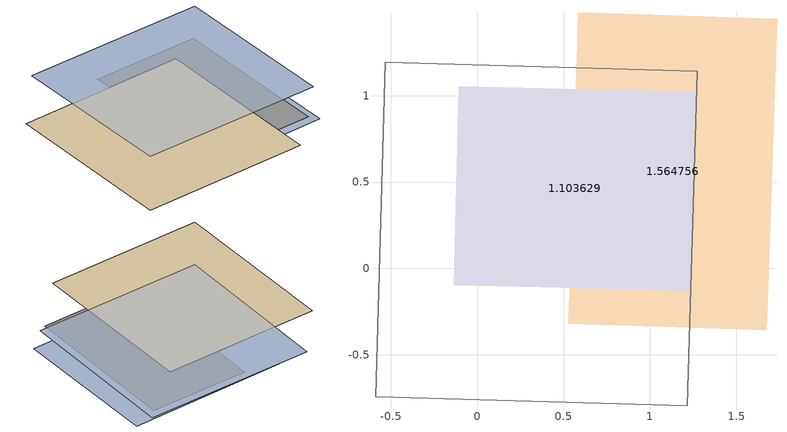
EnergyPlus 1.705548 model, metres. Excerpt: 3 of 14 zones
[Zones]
1.616832
 wall adiabatic (1.888764): 1.22,-0.8,1.37 1.27,1.14,1.33 -0.53,1.19,1.33 -0.59,-0.74,1.37
1.564756
 floor ground (1.557123): 1.68,-0.36,1.28 1.74,1.45,1.21 0.58,1.48,1.21 0.53,-0.32,1.28
1.103629
 floor inside (1.186825): 1.23,-0.13,1.24 1.26,1.02,1.22 -0.11,1.05,1.22 -0.13,-0.1,1.24
shading: 1.9,-0.15,1.42 1.96,1.7,1.36 0,1.76,1.36 -0.06,-0.09,1.42; 1.88,-0.28,1.13 1.91,1.4,1.08 0.1,1.44,1.08 0.06,-0.25,1.13
[WindowProperty:AirflowControl]
1.83516: Airflow Source=1.6477; Airflow Destination=1.914851; Maximum Flow Rate {m3/s-m}=1.68658; Airflow Control Type=1.58935; Airflow Is Scheduled=1.414669; Airflow Multiplier Schedule=1.775321
[WindowProperty:StormWindow]
Window=1.988366; Storm Glass Layer=1.610445; Distance Between Storm Glass Layer and Adjacent Glass {m}=1.259529; Month that Storm Glass Layer is Put On=1.453817; Day of Month that Storm Glass Layer is Put On=1.38383; Month that Storm Glass Layer is Taken Off=1.242656; Day of Month that Storm Glass Layer is Taken Off=1.157085
[Zone]
1.776584: Type=1.585071; Multiplier=1.302202; Ceiling Height {m}=1.176137; Volume {m3}=1.415844; Floor Area {m2}=1.299691; Zone Inside Convection Algorithm=1.276751; Zone Outside Convection Algorithm=1.147267; Part of Total Floor Area=1.068129
[ZoneGroup]
1.737555: Zone List=1.776087; Zone List Multiplier=1.647977
[WindowShadingControl]
1.629447: Zone=1.00843; Shading Type=1.380292; Construction with Shading=1.243748; Shading Control Type=1.432373; Schedule=1.217022; Setpoint {W/m2, W or deg C}=1.749; Shading Control Is Scheduled=1.68279; Glare Control Is Active=1.729748; Shading Device Material=1.731391; Type of Slat Angle Control for Blinds=1.23641; Slat Angle Schedule=1.379008; Setpoint 2 {W/m2 or deg C}=1.415753; Daylighting Control Object=1.599402; Multiple Surface Control Type=1.104302; Fenestration Surface 1=1.609562; Fenestration Surface 2=1.471406; Fenestration Surface 3=1.4405; Fenestration Surface 4=1.806837; Fenestration Surface 5=1.074464; Fenestration Surface 6=1.60917; Fenestration Surface 7=1.679796; Fenestration Surface 8=1.381188; Fenestration Surface 9=1.724703; Fenestration Surface 10=1.788579
[InternalMass]
1.628579: Construction=1.507249; Zone=1.179283; Surface Area {m2}=1.676548
[SurfaceProperty:HeatBalanceSourceTerm]
1.774439: Inside Face Heat Source Term Schedule=1.933377; Outside Face Heat Source Term Schedule=1.747273
[SurfaceControl:MovableInsulation]
Insulation Type=1.120954; Surface=1.491307; Material=1.093565; Schedule=1.584337
[SurfaceProperty:OtherSideCoefficients]
1.906884: Combined Convective/Radiative Film Coefficient {W/m2-K}=1.49216; Constant Temperature {C}=1.265079; Constant Temperature Coefficient=1.797578; External Dry-Bulb Temperature Coefficient=1.333809; Ground Temperature Coefficient=1.261434; Wind Speed Coefficient=1.057111; Zone Air Temperature Coefficient=1.371923; Constant Temperature Schedule=1.009456; Sinusoidal Variation of Constant Temperature Coefficient=1.288448; Period of Sinusoidal Variation {hr}=1.064203; Previous Other Side Temperature Coefficient=1.336241; Minimum Other Side Temperature Limit {C}=1.409716; Maximum Other Side Temperature Limit {C}=1.458028
[SurfaceProperty:OtherSideConditionsModel]
1.694377: Type of Modeling=1.278971
[SurfaceProperty:Underwater]
1.331769: Distance from Surface Centroid to Leading Edge of Boundary Layer {m}=1.691135; Free Stream Water Temperature Schedule {C}=1.247254; Free Stream Water Velocity Schedule {m/s}=1.113749
[Foundation:Kiva]
1.597211: Interior Horizontal Insulation Material=1.835486; Interior Horizontal Insulation Depth {m}=1.242182; Interior Horizontal Insulation Width {m}=1.095031; Interior Vertical Insulation Material=1.005173; Interior Vertical Insulation Depth {m}=1.806179; Exterior Horizontal Insulation Material=1.99636; Exterior Horizontal Insulation Depth {m}=1.083716; Exterior Horizontal Insulation Width {m}=1.535453; Exterior Vertical Insulation Material=1.976325; Exterior Vertical Insulation Depth {m}=1.452965; Wall Height Above Grade {m}=1.062778; Wall Depth Below Slab {m}=1.801638; Footing Wall Construction=1.817662; Footing Material=1.259275; Footing Depth {m}=1.902881; Custom Block 1 Material=1.754228; Custom Block 1 Depth {m}=1.79119; Custom Block 1 X Position {m}=1.094794; Custom Block 1 Z Position {m}=1.378013; Custom Block 2 Material=1.633763; Custom Block 2 Depth {m}=1.48779; Custom Block 2 X Position {m}=1.249378; Custom Block 2 Z Position {m}=1.431107; Custom Block 3 Material=1.173947; Custom Block 3 Depth {m}=1.018852; Custom Block 3 X Position {m}=1.45136; Custom Block 3 Z Position {m}=1.689663; Custom Block 4 Material=1.054771; Custom Block 4 Depth {m}=1.656896; Custom Block 4 X Position {m}=1.945673; Custom Block 4 Z Position {m}=1.231381; Custom Block 5 Material=1.605643; Custom Block 5 Depth {m}=1.726204; Custom Block 5 X Position {m}=1.821979; Custom Block 5 Z Position {m}=1.599778; Custom Block 6 Material=1.758509; Custom Block 6 Depth {m}=1.743437; Custom Block 6 X Position {m}=1.59279; Custom Block 6 Z Position {m}=1.069818; Custom Block 7 Material=1.250978; Custom Block 7 Depth {m}=1.808266; Custom Block 7 X Position {m}=1.021593; Custom Block 7 Z Position {m}=1.163533; Custom Block 8 Material=1.079449; Custom Block 8 Depth {m}=1.243995; Custom Block 8 X Position {m}=1.200981; Custom Block 8 Z Position {m}=1.415655; Custom Block 9 Material=1.202236; Custom Block 9 Depth {m}=1.488183; Custom Block 9 X Position {m}=1.880769; Custom Block 9 Z Position {m}=1.38923; Custom Block 10 Material=1.49269; Custom Block 10 Depth {m}=1.233276; Custom Block 10 X Position {m}=1.046125; Custom Block 10 Z Position {m}=1.941256
[Foundation:Kiva:Settings]
Soil Conductivity {W/m-K}=1.942328; Soil Density {kg/m3}=1.817224; Soil Specific Heat {J/kg-K}=1.745696; Ground Solar Absorptivity=1.738295; Ground Thermal Absorptivity=1.113954; Ground Surface Roughness {m}=1.864113; Far-Field Width {m}=1.169728; Deep-Ground Boundary Condition=1.022109; Deep-Ground Depth {m}=1.844788; Minimum Cell Dimension {m}=1.174784; Maximum Cell Growth Coefficient=1.978193; Simulation Timestep=1.625277
[SurfaceProperty:ExposedFoundationPerimeter]
1.199589: Exposed Perimeter Calculation Method=1.867463; Total Exposed Perimeter {m}=1.878917; Exposed Perimeter Fraction=1.236827; Surface Segment 1 Exposed=1.673778; Surface Segment 2 Exposed=1.768382; Surface Segment 3 Exposed=1.4557; Surface Segment 4 Exposed=1.917854; Surface Segment 5 Exposed=1.646567; Surface Segment 6 Exposed=1.052407; Surface Segment 7 Exposed=1.246446; Surface Segment 8 Exposed=1.867149; Surface Segment 9 Exposed=1.084081; Surface Segment 10 Exposed=1.133662
[SurfaceProperty:ExteriorNaturalVentedCavity]
1.719958: Boundary Conditions Model=1.129353; Area Fraction of Openings=1.374252; Thermal Emissivity of Exterior Baffle Material=1.657803; Solar Absorbtivity of Exterior Baffle=1.439901; Height Scale for Buoyancy-Driven Ventilation {m}=1.132853; Effective Thickness of Cavity Behind Exterior Baffle {m}=1.123761; Ratio of Actual Surface Area to Projected Surface Area=1.379247; Roughness of Exterior Surface=1.615659; Effectiveness for Perforations with Respect to Wind=1.835316; Discharge Coefficient for Openings with Respect to Buoyancy Driven Flow=1.577162; Surface 1=1.586671; Surface 2=1.540505; Surface 3=1.669421; Surface 4=1.49892; Surface 5=1.799181; Surface 6=1.219627; Surface 7=1.932103; Surface 8=1.060727; Surface 9=1.314199; Surface 10=1.323253
[SurfaceProperty:SolarIncidentInside]
1.925182: Surface=1.419626; Construction=1.473097; Inside Surface Incident Sun Solar Radiation Schedule=1.389773
[SurfaceProperty:LocalEnvironment]
1.345983: Exterior Surface=1.546138; External Shading Fraction Schedule=1.176813; Surrounding Surfaces Object=1.278867
[ZoneProperty:LocalEnvironment]
1.302384: Zone=1.651484
[SurfaceProperty:SurroundingSurfaces]
1.33135: Sky View Factor=1.770212; Sky Temperature Schedule=1.464064; Ground View Factor=1.038696; Ground Temperature Schedule=1.283734; Surrounding Surface 1=1.829322; Surrounding Surface 1 View Factor=1.787955; Surrounding Surface 1 Temperature Schedule=1.813361; Surrounding Surface 2=1.970725; Surrounding Surface 2 View Factor=1.98539; Surrounding Surface 2 Temperature Schedule=1.918628; Surrounding Surface 3=1.874712; Surrounding Surface 3 View Factor=1.676564; Surrounding Surface 3 Temperature Schedule=1.448194; Surrounding Surface 4=1.039249; Surrounding Surface 4 View Factor=1.23575; Surrounding Surface 4 Temperature Schedule=1.67475; Surrounding Surface 5=1.459738; Surrounding Surface 5 View Factor=1.236305; Surrounding Surface 5 Temperature Schedule=1.199513; Surrounding Surface 6=1.368665; Surrounding Surface 6 View Factor=1.872379; Surrounding Surface 6 Temperature Schedule=1.765228; Surrounding Surface 7=1.562207; Surrounding Surface 7 View Factor=1.682197; Surrounding Surface 7 Temperature Schedule=1.976949; Surrounding Surface 8=1.566021; Surrounding Surface 8 View Factor=1.066322; Surrounding Surface 8 Temperature Schedule=1.700369; Surrounding Surface 9=1.580882; Surrounding Surface 9 View Factor=1.028882; Surrounding Surface 9 Temperature Schedule=1.103766; Surrounding Surface 10=1.55996; Surrounding Surface 10 View Factor=1.336338; Surrounding Surface 10 Temperature Schedule=1.009827
[ZoneProperty:UserViewFactors:bySurfaceName]
1.841977: From Surface 1=1.034537; To Surface 1=1.594978; View Factor 1=1.936788; From Surface 2=1.529461; To Surface 2=1.834634; View Factor 2=1.857041; From Surface 3=1.413538; To Surface 3=1.560393; View Factor 3=1.608291; From Surface 4=1.186705; To Surface 4=1.722643; View Factor 4=1.988791; From Surface 5=1.50596; To Surface 5=1.195113; View Factor 5=1.843168; From Surface 6=1.439958; To Surface 6=1.964226; View Factor 6=1.635014; From Surface 7=1.329375; To Surface 7=1.813615; View Factor 7=1.59643; From Surface 8=1.72888; To Surface 8=1.326342; View Factor 8=1.237019; From Surface 9=1.333298; To Surface 9=1.747035; View Factor 9=1.835597; From Surface 10=1.268092; To Surface 10=1.813563; View Factor 10=1.835781; From Surface 11=1.230735; To Surface 11=1.348547; View Factor 11=1.02459; From Surface 12=1.095521; To Surface 12=1.023048; View Factor 12=1.507009; From Surface 13=1.193004; To Surface 13=1.908885; View Factor 13=1.877147; From Surface 14=1.312142; To Surface 14=1.92531; View Factor 14=1.518852; From Surface 15=1.876591; To Surface 15=1.075775; View Factor 15=1.598522; From Surface 16=1.856881; To Surface 16=1.039505; View Factor 16=1.306026; From Surface 17=1.000788; To Surface 17=1.621031; View Factor 17=1.084214; From Surface 18=1.410426; To Surface 18=1.222012; View Factor 18=1.604088; From Surface 19=1.444859; To Surface 19=1.649046; View Factor 19=1.794482; From Surface 20=1.271688; To Surface 20=1.53703; View Factor 20=1.337621; A42=1.083493; A43=1.590445; N21=1.273385; A44=1.300675; A45=1.927974; N22=1.106075; A46=1.829278; A47=1.574646; N23=1.53111; A48=1.271519; A49=1.658384; N24=1.361011; A50=1.600971; A51=1.025072; N25=1.758322; A52=1.22941; A53=1.741132; N26=1.618503; A54=1.186281; A55=1.570776; N27=1.091305; A56=1.695183; A57=1.824648; N28=1.30045; A58=1.217955; A59=1.618212; N29=1.396628; A60=1.811317; A61=1.254933; N30=1.048537; A62=1.731872; A63=1.176925; N31=1.294097; A64=1.773087; A65=1.2821; N32=1.604609; A66=1.025937; A67=1.782888; N33=1.88673; A68=1.13862; A69=1.630202; N34=1.601195; A70=1.788498; A71=1.613248; N35=1.916524; A72=1.861614; A73=1.899086; N36=1.855946; A74=1.715042; A75=1.136228; N37=1.314747; A76=1.140457; A77=1.517027; N38=1.01372; A78=1.081929; A79=1.889937; N39=1.365509; A80=1.427501; A81=1.212899; N40=1.630083; A82=1.995901; A83=1.233834; N41=1.951371; A84=1.192254; A85=1.226624; N42=1.039957; A86=1.288129; A87=1.1666; N43=1.59973; A88=1.282211; A89=1.726652; N44=1.605182; A90=1.271531; A91=1.554162; N45=1.298738; A92=1.975104; A93=1.153221; N46=1.184729; A94=1.830133; A95=1.361632; N47=1.3015; A96=1.066306; A97=1.456152; N48=1.921319; A98=1.559204; A99=1.732892; N49=1.387305; A100=1.585137; A101=1.445925; N50=1.688207; A102=1.924922; A103=1.011593; N51=1.298638; A104=1.983829; A105=1.726779; N52=1.789859; A106=1.662326; A107=1.047306; N53=1.322723; A108=1.892897; A109=1.930604; N54=1.760293; A110=1.880294; A111=1.380583; N55=1.236346; A112=1.786669; A113=1.220356; N56=1.35283; A114=1.592309; A115=1.150665; N57=1.082714; A116=1.152718; A117=1.281757; N58=1.064988; A118=1.641747; A119=1.819614; N59=1.499086; A120=1.008948; A121=1.272027; N60=1.7923; A122=1.240452; A123=1.056579; N61=1.563946; A124=1.862097; A125=1.444392; N62=1.45477; A126=1.589345; A127=1.375989; N63=1.382451; A128=1.451384; A129=1.417131; N64=1.689751; A130=1.299807; A131=1.373386; N65=1.878908; A132=1.871071; A133=1.305898; N66=1.954968; A134=1.5846; A135=1.652675; N67=1.515041; A136=1.915674; A137=1.188078; N68=1.635454; A138=1.437063; A139=1.788524; N69=1.902781; A140=1.74159; A141=1.617924; N70=1.998139; A142=1.267344; A143=1.917676; N71=1.53034; A144=1.188867; A145=1.161223; N72=1.087845; A146=1.714413; A147=1.802909; N73=1.070319; A148=1.356895; A149=1.16825; N74=1.90844; A150=1.602603; A151=1.463412; N75=1.988591; A152=1.277738; A153=1.253742; N76=1.482897; A154=1.261436; A155=1.715308; N77=1.422722; A156=1.780889; A157=1.202665; N78=1.636005; A158=1.677475; A159=1.216091; N79=1.548668; A160=1.893163; A161=1.270504; N80=1.593498; A162=1.196966; A163=1.856715; N81=1.904507; A164=1.367514; A165=1.09684; N82=1.741321; A166=1.748002; A167=1.595087; N83=1.389952; A168=1.184495; A169=1.700952; N84=1.138826; A170=1.800973; A171=1.074724; N85=1.91039; A172=1.120129; A173=1.278205; N86=1.6296; A174=1.536047; A175=1.62231; N87=1.88421; A176=1.723939; A177=1.76597; N88=1.643722; A178=1.936431; A179=1.467909; N89=1.082155; A180=1.300879; A181=1.397821; N90=1.035156; A182=1.776167; A183=1.281587; N91=1.517464; A184=1.740925; A185=1.714766; N92=1.548066; A186=1.721201; A187=1.370191; N93=1.355532; A188=1.290073; A189=1.752259; N94=1.755778; A190=1.012492; A191=1.128032; N95=1.061869; A192=1.606488; A193=1.371742; N96=1.566153; A194=1.449899; A195=1.585222; N97=1.257072; A196=1.695562; A197=1.95547; N98=1.63711; A198=1.645595; A199=1.147424; N99=1.99759; A200=1.567635; A201=1.933369; N100=1.296067; A202=1.765773; A203=1.870752; N101=1.45102; A204=1.712108; A205=1.860666; N102=1.807021; A206=1.229371; A207=1.86558; N103=1.184673; A208=1.731727; A209=1.015065; N104=1.079054; A210=1.082583; A211=1.673009; N105=1.536191; A212=1.730764; A213=1.73219; N106=1.159979; A214=1.017907; A215=1.707734; N107=1.784922; A216=1.300853; A217=1.948068; N108=1.108902; A218=1.256467; A219=1.111073; N109=1.092848; A220=1.198245; A221=1.667392; N110=1.091433; A222=1.762365; A223=1.607905; N111=1.433775; A224=1.056201; A225=1.326311; N112=1.791311; A226=1.507824; A227=1.211251; N113=1.979571; A228=1.726308; A229=1.268507; N114=1.482179; A230=1.757849; A231=1.868279; N115=1.662175; A232=1.092437; A233=1.803298; N116=1.353271; A234=1.593184; A235=1.391449; N117=1.880138; A236=1.451121; A237=1.564526; N118=1.932745; A238=1.140285; A239=1.268579; N119=1.56845; A240=1.802077; A241=1.138977; N120=1.702435; A242=1.227086; A243=1.195553; N121=1.100395
[GroundHeatTransfer:Control]
1.642643: Run Basement Preprocessor=1.183075; Run Slab Preprocessor=1.247754
[GroundHeatTransfer:Slab:Materials]
NMAT: Number of materials=1.433293; ALBEDO: Surface Albedo: No Snow=1.425445; ALBEDO: Surface Albedo: Snow=1.740187; EPSLW: Surface Emissivity: No Snow=1.109866; EPSLW: Surface Emissivity: Snow=1.496617; Z0: Surface Roughness: No Snow {cm}=1.536498; Z0: Surface Roughness: Snow {cm}=1.753952; HIN: Indoor HConv: Downward Flow {W/m2-K}=1.277797; HIN: Indoor HConv: Upward {W/m2-K}=1.615136
[GroundHeatTransfer:Slab:MatlProps]
RHO: Slab Material density {kg/m3}=1.563997; RHO: Soil Density {kg/m3}=1.772284; CP: Slab CP {J/kg-K}=1.170312; CP: Soil CP {J/kg-K}=1.345063; TCON: Slab k {W/m-K}=1.401803; TCON: Soil k {W/m-K}=1.426102
[GroundHeatTransfer:Slab:BoundConds]
EVTR: Is surface evapotranspiration modeled=1.957148; FIXBC: is the lower boundary at a fixed temperature=1.989682; TDEEPin {C}=1.702565; USRHflag: Is the ground surface h specified by the user?=1.06996; USERH: User specified ground surface heat transfer coefficient {W/m2-K}=1.637146
[GroundHeatTransfer:Slab:BldgProps]
IYRS: Number of years to iterate=1.364973; Shape: Slab shape=1.580845; HBLDG: Building height {m}=1.67267; TIN1: January Indoor Average Temperature Setpoint {C}=1.366372; TIN2: February Indoor Average Temperature Setpoint {C}=1.815233; TIN3: March Indoor Average Temperature Setpoint {C}=1.566245; TIN4: April Indoor Average Temperature Setpoint {C}=1.957923; TIN5: May Indoor Average Temperature Setpoint {C}=1.036245; TIN6: June Indoor Average Temperature Setpoint {C}=1.478708; TIN7: July Indoor Average Temperature Setpoint {C}=1.806532; TIN8: August Indoor Average Temperature Setpoint {C}=1.794923; TIN9: September Indoor Average Temperature Setpoint {C}=1.101661; TIN10: October Indoor Average Temperature Setpoint {C}=1.803213; TIN11: November Indoor Average Temperature Setpoint {C}=1.520761; TIN12: December Indoor Average Temperature Setpoint {C}=1.839004; TINAmp: Daily Indoor sine wave variation amplitude {deltaC}=1.659115; ConvTol: Convergence Tolerance=1.311759
[GroundHeatTransfer:Slab:Insulation]
RINS: R value of under slab insulation {m2-K/W}=1.702401; DINS: Width of strip of under slab insulation {m}=1.422258; RVINS: R value of vertical insulation {m2-K/W}=1.774832; ZVINS: Depth of vertical insulation {m}=1.618174; IVINS: Flag: Is there vertical insulation=1.07246
[GroundHeatTransfer:Slab:EquivalentSlab]
APRatio: The area to perimeter ratio for this slab {m}=1.694161; SLABDEPTH: Thickness of slab on grade {m}=1.062884; CLEARANCE: Distance from edge of slab to domain edge {m}=1.692737; ZCLEARANCE: Distance from bottom of slab to domain bottom {m}=1.282611
[GroundHeatTransfer:Slab:AutoGrid]
SLABX: X dimension of the building slab {m}=1.012194; SLABY: Y dimension of the building slab {m}=1.513325; SLABDEPTH: Thickness of slab on grade {m}=1.377792; CLEARANCE: Distance from edge of slab to domain edge {m}=1.368315; ZCLEARANCE: Distance from bottom of slab to domain bottom {m}=1.582475
[GroundHeatTransfer:Slab:ManualGrid]
NX: Number of cells in the X direction=1.570306; NY: Number of cells in the Y direction=1.153381; NZ: Number of cells in the Z direction=1.451948; IBOX: X direction cell indicator of slab edge=1.350375; JBOX: Y direction cell indicator of slab edge=1.460208
[GroundHeatTransfer:Slab:XFACE]
N1=1.152866; N2=1.695924; N3=1.141153; N4=1.76976; N5=1.428555; N6=1.505821; N7=1.050571; N8=1.274171; N9=1.467324; N10=1.983509; N11=1.085527; N12=1.01525; N13=1.956246; N14=1.630267; N15=1.054676; N16=1.629532; N17=1.798215; N18=1.299917; N19=1.709055; N20=1.926404; N21=1.377568; N22=1.401944; N23=1.13271; N24=1.716231; N25=1.075715; N26=1.354622; N27=1.383319; N28=1.888477; N29=1.03676; N30=1.288139; N31=1.382817; N32=1.739835; N33=1.183126; N34=1.997722; N35=1.058025; N36=1.552347; N37=1.481184; N38=1.146761; N39=1.731268; N40=1.421535
[GroundHeatTransfer:Slab:YFACE]
N1=1.456873; N2=1.719938; N3=1.761005; N4=1.334519; N5=1.961329; N6=1.726346; N7=1.432455; N8=1.498148; N9=1.186507; N10=1.152618; N11=1.098217; N12=1.917121; N13=1.930808; N14=1.166053; N15=1.5689; N16=1.222115; N17=1.114703; N18=1.567736; N19=1.753743; N20=1.747907; N21=1.54636; N22=1.495668; N23=1.551246; N24=1.861502; N25=1.937263; N26=1.377889; N27=1.989789; N28=1.540257; N29=1.167847; N30=1.135601; N31=1.618263; N32=1.200002; N33=1.803112; N34=1.636299; N35=1.146688; N36=1.773173; N37=1.858258; N38=1.396888; N39=1.336846; N40=1.03693
[GroundHeatTransfer:Slab:ZFACE]
N1=1.814301; N2=1.536814; N3=1.142897; N4=1.191285; N5=1.883706; N6=1.981187; N7=1.102013; N8=1.687227; N9=1.526006; N10=1.913907; N11=1.974997; N12=1.304847; N13=1.21343; N14=1.480785; N15=1.636911; N16=1.481461; N17=1.446527; N18=1.742675; N19=1.217697; N20=1.889738; N21=1.019793; N22=1.878592; N23=1.492807; N24=1.265823; N25=1.537291
[GroundHeatTransfer:Basement:SimParameters]
F: Multiplier for the ADI solution=1.638841; IYRS: Maximum number of yearly iterations:=1.523826
[GroundHeatTransfer:Basement:MatlProps]
NMAT: Number of materials in this domain=1.487462; Density for Foundation Wall {kg/m3}=1.178282; density for Floor Slab {kg/m3}=1.048142; density for Ceiling {kg/m3}=1.549097; density for Soil {kg/m3}=1.902128; density for Gravel {kg/m3}=1.712847; density for Wood {kg/m3}=1.358753; Specific heat for foundation wall {J/kg-K}=1.124344; Specific heat for floor slab {J/kg-K}=1.905147; Specific heat for ceiling {J/kg-K}=1.767512; Specific heat for soil {J/kg-K}=1.253597; Specific heat for gravel {J/kg-K}=1.513301; Specific heat for wood {J/kg-K}=1.767819; Thermal conductivity for foundation wall {W/m-K}=1.340873; Thermal conductivity for floor slab {W/m-K}=1.299384; Thermal conductivity for ceiling {W/m-K}=1.328332; thermal conductivity for soil {W/m-K}=1.715547; thermal conductivity for gravel {W/m-K}=1.569221; thermal conductivity for wood {W/m-K}=1.64974
[GroundHeatTransfer:Basement:Insulation]
REXT: R Value of any exterior insulation {m2-K/W}=1.421062; INSFULL: Flag: Is the wall fully insulated?=1.255961
[GroundHeatTransfer:Basement:SurfaceProps]
ALBEDO: Surface albedo for No snow conditions=1.742168; ALBEDO: Surface albedo for snow conditions=1.99833; EPSLN: Surface emissivity No Snow=1.022996; EPSLN: Surface emissivity with Snow=1.757042; VEGHT: Surface roughness No snow conditions {cm}=1.568272; VEGHT: Surface roughness Snow conditions {cm}=1.781983; PET: Flag, Potential evapotranspiration on?=1.13615
[GroundHeatTransfer:Basement:BldgData]
DWALL: Wall thickness {m}=1.275247; DSLAB: Floor slab thickness {m}=1.690659; DGRAVXY: Width of gravel pit beside basement wall {m}=1.633815; DGRAVZN: Gravel depth extending above the floor slab {m}=1.17367; DGRAVZP: Gravel depth below the floor slab {m}=1.633635
[GroundHeatTransfer:Basement:Interior]
COND: Flag: Is the basement conditioned?=1.452652; HIN: Downward convection only heat transfer coefficient {W/m2-K}=1.08636; HIN: Upward convection only heat transfer coefficient {W/m2-K}=1.85046; HIN: Horizontal convection only heat transfer coefficient {W/m2-K}=1.749992; HIN: Downward combined (convection and radiation) heat transfer coefficient {W/m2-K}=1.913396; HIN: Upward combined (convection and radiation) heat transfer coefficient {W/m2-K}=1.524687; HIN: Horizontal combined (convection and radiation) heat transfer coefficient {W/m2-K}=1.323809
[GroundHeatTransfer:Basement:ComBldg]
January average temperature {C}=1.214955; February average temperature {C}=1.113477; March average temperature {C}=1.389531; April average temperature {C}=1.584012; May average temperature {C}=1.120138; June average temperature {C}=1.590554; July average temperature {C}=1.630417; August average temperature {C}=1.094996; September average temperature {C}=1.136257; October average temperature {C}=1.144983; November average temperature {C}=1.408783; December average temperature {C}=1.684949; Daily variation sine wave amplitude {deltaC}=1.841252
[GroundHeatTransfer:Basement:EquivSlab]
APRatio: The area to perimeter ratio for this slab {m}=1.855436; EquivSizing: Flag=1.051105
[GroundHeatTransfer:Basement:EquivAutoGrid]
CLEARANCE: Distance from outside of wall to edge of 3-D ground domain {m}=1.686939; SlabDepth: Thickness of the floor slab {m}=1.298418; BaseDepth: Depth of the basement wall below grade {m}=1.344534
[GroundHeatTransfer:Basement:AutoGrid]
CLEARANCE: Distance from outside of wall to edge, {m}=1.252024; SLABX: X dimension of the building slab {m}=1.329542; SLABY: Y dimension of the building slab {m}=1.884525; ConcAGHeight: Height of the foundation wall above grade {m}=1.294466; SlabDepth: Thickness of the floor slab {m}=1.527471; BaseDepth: Depth of the basement wall below grade {m}=1.377468
[GroundHeatTransfer:Basement:ManualGrid]
NX: Number of cells in the X direction: 20]=1.367943; NY: Number of cells in the Y direction: 20]=1.212618; NZAG: Number of cells in the Z direction. above grade: 4 Always]=1.91779; NZBG: Number of cells in Z direction. below grade: 10-35]=1.022184; IBASE: X direction cell indicator of slab edge: 5-20]=1.236772; JBASE: Y direction cell indicator of slab edge: 5-20]=1.447196; KBASE: Z direction cell indicator of the top of the floor slab: 5-20]=1.940865
[GroundHeatTransfer:Basement:XFACE]
N1=1.022541; N2=1.276961; N3=1.452849; N4=1.795242; N5=1.095397; N6=1.400437; N7=1.3063; N8=1.813258; N9=1.556241; N10=1.723226; N11=1.471965; N12=1.164163; N13=1.209823; N14=1.893584; N15=1.817581; N16=1.807248; N17=1.490774; N18=1.670116; N19=1.879829; N20=1.694966; N21=1.854232; N22=1.749906; N23=1.379963; N24=1.226058; N25=1.416471; N26=1.846636; N27=1.98943; N28=1.948684; N29=1.84552; N30=1.018718; N31=1.345498; N32=1.513536; N33=1.501791; N34=1.247415; N35=1.31688; N36=1.876977; N37=1.828705; N38=1.264963; N39=1.519361; N40=1.754155; N41=1.993316; N42=1.632705; N43=1.081419; N44=1.322132
[GroundHeatTransfer:Basement:YFACE]
N1=1.776933; N2=1.069207; N3=1.659853; N4=1.173011; N5=1.715751; N6=1.028387; N7=1.705408; N8=1.517058; N9=1.491472; N10=1.527641; N11=1.9784; N12=1.635828; N13=1.57193; N14=1.225964; N15=1.314337; N16=1.58529; N17=1.101717; N18=1.752081; N19=1.639552; N20=1.148952; N21=1.042809; N22=1.282565; N23=1.236819; N24=1.040988; N25=1.565188; N26=1.369969; N27=1.260986; N28=1.359358; N29=1.68747; N30=1.020944; N31=1.504592; N32=1.288938; N33=1.167529; N34=1.024371; N35=1.413502; N36=1.054643; N37=1.643121; N38=1.52948; N39=1.35252; N40=1.12455; N41=1.02251; N42=1.873979; N43=1.121025; N44=1.663028
[GroundHeatTransfer:Basement:ZFACE]
N1=1.125093; N2=1.662177; N3=1.71859; N4=1.233859; N5=1.572025; N6=1.093109; N7=1.360608; N8=1.753363; N9=1.926844; N10=1.538663; N11=1.743917; N12=1.693525; N13=1.086094; N14=1.371702; N15=1.562425; N16=1.535119; N17=1.919955; N18=1.044193; N19=1.272737; N20=1.470833; N21=1.162862; N22=1.415326; N23=1.109777; N24=1.358394; N25=1.554134; N26=1.329645; N27=1.352415; N28=1.923693; N29=1.228597; N30=1.445171; N31=1.839091; N32=1.213911; N33=1.357212; N34=1.311524; N35=1.733439; N36=1.300641; N37=1.037695; N38=1.698053; N39=1.539916; N40=1.233017
[RoomAirModelType]
1.435147: Zone=1.171958; Room-Air Modeling Type=1.369422; Air Temperature Coupling Strategy=1.240836
[RoomAir:TemperaturePattern:UserDefined]
1.172675: Zone=1.926415; Availability Schedule=1.454929; Pattern Control Schedule=1.187685
[RoomAir:TemperaturePattern:ConstantGradient]
Room Air Temperature Pattern Constant Gradient=1.97202; Control Integer for Pattern Control Schedule=1.858701; Thermostat Offset {deltaC}=1.917102; Return Air Offset {deltaC}=1.274065; Exhaust Air Offset {deltaC}=1.544181; Temperature Gradient {K/m}=1.898322
[RoomAir:TemperaturePattern:TwoGradient]
Room Air Temperature Pattern Two Gradient=1.77993; Control Integer for Pattern Control Schedule=1.990514; Thermostat Height {m}=1.730039; Return Air Height {m}=1.585133; Exhaust Air Height {m}=1.236343; Temperature Gradient Lower Bound {K/m}=1.320736; Temperature Gradient Upper  Bound {K/m}=1.890983; Gradient Interpolation Mode=1.897466; Upper Temperature Bound {C}=1.163845; Lower Temperature Bound {C}=1.194725; Upper Heat Rate Bound {W}=1.549536; Lower Heat Rate Bound {W}=1.330256
[RoomAir:TemperaturePattern:NondimensionalHeight]
1.890133: Control Integer for Pattern Control Schedule=1.191886; Thermostat Offset {deltaC}=1.279976; Return Air Offset {deltaC}=1.223163; Exhaust Air Offset {deltaC}=1.208726; Pair 1 Zeta Nondimensional Height=1.494165; Pair 1 Delta Adjacent Air Temperature {deltaC}=1.848967; Pair 2 Zeta Nondimensional Height=1.3387; Pair 2 Delta Adjacent Air Temperature {deltaC}=1.644586; Pair 3 Zeta Nondimensional Height=1.089174; Pair 3 Delta Adjacent Air Temperature {deltaC}=1.606179; Pair 4 Zeta Nondimensional Height=1.690356; Pair 4 Delta Adjacent Air Temperature {deltaC}=1.969747; Pair 5 Zeta Nondimensional Height=1.223309; Pair 5 Delta Adjacent Air Temperature {deltaC}=1.124915; Pair 6 Zeta Nondimensional Height=1.620719; Pair 6 Delta Adjacent Air Temperature {deltaC}=1.968938; Pair 7 Zeta Nondimensional Height=1.104885; Pair 7 Delta Adjacent Air Temperature {deltaC}=1.092736; Pair 8 Zeta Nondimensional Height=1.129609; Pair 8 Delta Adjacent Air Temperature {deltaC}=1.455209; Pair 9 Zeta Nondimensional Height=1.857253; Pair 9 Delta Adjacent Air Temperature {deltaC}=1.452087; Pair 10 Zeta Nondimensional Height=1.452192; Pair 10 Delta Adjacent Air Temperature {deltaC}=1.535555; Pair 11 Zeta Nondimensional Height=1.72193; Pair 11 Delta Adjacent Air Temperature {deltaC}=1.790918; Pair 12 Zeta Nondimensional Height=1.887115; Pair 12 Delta Adjacent Air Temperature {deltaC}=1.126539; Pair 13 Zeta Nondimensional Height=1.51172; Pair 13 Delta Adjacent Air Temperature {deltaC}=1.983314; Pair 14 Zeta Nondimensional Height=1.874623; Pair 14 Delta Adjacent Air Temperature {deltaC}=1.719923; Pair 15 Zeta Nondimensional Height=1.313843; Pair 15 Delta Adjacent Air Temperature {deltaC}=1.080118; Pair 16 Zeta Nondimensional Height=1.32469; Pair 16 Delta Adjacent Air Temperature {deltaC}=1.398288; Pair 17 Zeta Nondimensional Height=1.443058; Pair 17 Delta Adjacent Air Temperature {deltaC}=1.449555; Pair 18 Zeta Nondimensional Height=1.19514; Pair 18 Delta Adjacent Air Temperature {deltaC}=1.100657; Pair 19 Zeta Nondimensional Height=1.644786; Pair 19 Delta Adjacent Air Temperature {deltaC}=1.167857
[RoomAir:TemperaturePattern:SurfaceMapping]
1.319775: Control Integer for Pattern Control Schedule=1.138129; Thermostat Offset {deltaC}=1.548239; Return Air Offset {deltaC}=1.65989; Exhaust Air Offset {deltaC}=1.486497; Surface Name Pair 1=1.959495; Delta Adjacent Air Temperature Pair 1 {deltaC}=1.369543; Surface Name Pair 2=1.589778; Delta Adjacent Air Temperature Pair 2 {deltaC}=1.765437; Surface Name Pair 3=1.166866; Delta Adjacent Air Temperature Pair 3 {deltaC}=1.864861; Surface Name Pair 4=1.001527; Delta Adjacent Air Temperature Pair 4 {deltaC}=1.087074; Surface Name Pair 5=1.7813; Delta Adjacent Air Temperature Pair 5 {deltaC}=1.533524; Surface Name Pair 6=1.709652; Delta Adjacent Air Temperature Pair 6 {deltaC}=1.070367; Surface Name Pair 7=1.758423; Delta Adjacent Air Temperature Pair 7 {deltaC}=1.071147; Surface Name Pair 8=1.939798; Delta Adjacent Air Temperature Pair 8 {deltaC}=1.100874; Surface Name Pair 9=1.754059; Delta Adjacent Air Temperature Pair 9 {deltaC}=1.072764; Surface Name Pair 10=1.219372; Delta Adjacent Air Temperature Pair 10 {deltaC}=1.658882; Surface Name Pair 11=1.139851; Delta Adjacent Air Temperature Pair 11 {deltaC}=1.985945; Surface Name Pair 12=1.51816; Delta Adjacent Air Temperature Pair 12 {deltaC}=1.897527; Surface Name Pair 13=1.268888; Delta Adjacent Air Temperature Pair 13 {deltaC}=1.313924; Surface Name Pair 14=1.638959; Delta Adjacent Air Temperature Pair 14 {deltaC}=1.470923; Surface Name Pair 15=1.991327; Delta Adjacent Air Temperature Pair 15 {deltaC}=1.068726; Surface Name Pair 16=1.858195; Delta Adjacent Air Temperature Pair 16 {deltaC}=1.612285; Surface Name Pair 17=1.420022; Delta Adjacent Air Temperature Pair 17 {deltaC}=1.474289; Surface Name Pair 18=1.816556; Delta Adjacent Air Temperature Pair 18 {deltaC}=1.462056; Surface Name Pair 19=1.94615; Delta Adjacent Air Temperature Pair 19 {deltaC}=1.919589; Surface Name Pair 20=1.65961; Delta Adjacent Air Temperature Pair 20 {deltaC}=1.646029; Surface Name Pair 21=1.504827; Delta Adjacent Air Temperature Pair 21 {deltaC}=1.161768
[RoomAir:Node]
1.428434: Node Type=1.103473; Zone=1.090746; Height of Nodal Control Volume Center {m}=1.779256; Surface 1=1.700237; Surface 2=1.165261; Surface 3=1.523791; Surface 4=1.874898; Surface 5=1.478987; Surface 6=1.88199; Surface 7=1.464667; Surface 8=1.029076; Surface 9=1.336033; Surface 10=1.602111; Surface 11=1.680526; Surface 12=1.502837; Surface 13=1.800734; Surface 14=1.800049; Surface 15=1.560588; Surface 16=1.69102; Surface 17=1.00108; Surface 18=1.154333; Surface 19=1.881771; Surface 20=1.825372; Surface 21=1.55432
[RoomAirSettings:OneNodeDisplacementVentilation]
1.875716: Fraction of Convective Internal Loads Added to Floor Air=1.82431; Fraction of Infiltration Internal Loads Added to Floor Air=1.927686
[RoomAirSettings:ThreeNodeDisplacementVentilation]
1.707586: Gain Distribution Schedule=1.285305; Number of Plumes per Occupant=1.237389; Thermostat Height {m}=1.012913; Comfort Height {m}=1.728515; Temperature Difference Threshold for Reporting {deltaC}=1.642682
[RoomAirSettings:CrossVentilation]
1.154759: Gain Distribution Schedule=1.542297; Airflow Region Used for Thermal Comfort Evaluation=1.545881
[RoomAirSettings:UnderFloorAirDistributionInterior]
1.224032: Number of Diffusers=1.560368; Power per Plume {W}=1.126494; Design Effective Area of Diffuser {m2}=1.640213; Diffuser Slot Angle from Vertical {deg}=1.650265; Thermostat Height {m}=1.403985; Comfort Height {m}=1.478701; Temperature Difference Threshold for Reporting {deltaC}=1.184424; Floor Diffuser Type=1.465142; Transition Height {m}=1.866822; Coefficient A=1.617776; Coefficient B=1.434434; Coefficient C=1.963404; Coefficient D=1.877164; Coefficient E=1.32137
[RoomAirSettings:UnderFloorAirDistributionExterior]
1.369796: Number of Diffusers per Zone=1.26889; Power per Plume {W}=1.875989; Design Effective Area of Diffuser {m2}=1.829044; Diffuser Slot Angle from Vertical {deg}=1.584321; Thermostat Height {m}=1.662667; Comfort Height {m}=1.832597; Temperature Difference Threshold for Reporting {deltaC}=1.795402; Floor Diffuser Type=1.426704; Transition Height {m}=1.161154; Coefficient A in formula Kc = A*Gamma**B + C + D*Gamma + E*Gamma**2=1.510233; Coefficient B in formula Kc = A*Gamma**B + C + D*Gamma + E*Gamma**2=1.493208; Coefficient C in formula Kc = A*Gamma**B + C + D*Gamma + E*Gamma**2=1.391145; Coefficient D in formula Kc = A*Gamma**B + C + D*Gamma + E*Gamma**2=1.344245; Coefficient E in formula Kc = A*Gamma**B + C + D*Gamma + E*Gamma**2=1.981711
[RoomAir:Node:AirflowNetwork]
1.266519: Zone=1.75798; Fraction of Zone Air Volume=1.433438; RoomAir:Node:AirflowNetwork:AdjacentSurfaceList=1.395041; RoomAir:Node:AirflowNetwork:InternalGains=1.233804; RoomAir:Node:AirflowNetwork:HVACEquipment=1.484301
[RoomAir:Node:AirflowNetwork:AdjacentSurfaceList]
1.619955: Surface 1=1.989054; Surface 2=1.24107; Surface 3=1.344582; Surface 4=1.642871; Surface 5=1.359027; Surface 6=1.06499; Surface 7=1.321307; Surface 8=1.617237; Surface 9=1.972305; Surface 10=1.866026; Surface 11=1.245591; Surface 12=1.112207; Surface 13=1.933929; Surface 14=1.891554; Surface 15=1.687808; Surface 16=1.479159; Surface 17=1.002262; Surface 18=1.428987; Surface 19=1.098215; Surface 20=1.429825; Surface 21=1.85461
[RoomAir:Node:AirflowNetwork:InternalGains]
1.008904: Internal Gain Object 1 Type=1.197574; Internal Gain Object 1=1.864412; Internal Gain Object 2 Type=1.858173; Internal Gain Object 2=1.617784; Internal Gain Object 3 Type=1.55906; Internal Gain Object 3=1.603076
[RoomAir:Node:AirflowNetwork:HVACEquipment]
1.447311: ZoneHVAC or Air Terminal Equipment Object Type 1=1.251126; ZoneHVAC or Air Terminal Equipment Object Name 1=1.222433; Fraction of Output or Supply Air from HVAC Equipment 1=1.097758; Fraction of Input or Return Air to HVAC Equipment 1=1.291547; ZoneHVAC or Air Terminal Equipment Object Type 2=1.68839; ZoneHVAC or Air Terminal Equipment Object Name 2=1.25073; Fraction of Output or Supply Air from HVAC Equipment 2=1.242604; Fraction of Input or Return Air to HVAC Equipment 2=1.417799
[RoomAirSettings:AirflowNetwork]
1.877259: Zone=1.23124
[People]
1.734691: Zone or ZoneList=1.003368; Number of People Schedule=1.247568; Number of People Calculation Method=1.801771; Number of People=1.96625; People per Zone Floor Area {person/m2}=1.929052; Zone Floor Area per Person {m2/person}=1.859432; Fraction Radiant=1.049433; Sensible Heat Fraction=1.223508; Activity Level Schedule=1.406544; Carbon Dioxide Generation Rate {m3/s-W}=1.929154; Enable ASHRAE 55 Comfort Warnings=1.583674; Mean Radiant Temperature Calculation Type=1.640561; Surface Name/Angle Factor List=1.34606; Work Efficiency Schedule=1.788584; Clothing Insulation Calculation Method=1.22145; Clothing Insulation Calculation Method Schedule=1.329041; Clothing Insulation Schedule=1.725201; Air Velocity Schedule=1.56742; Thermal Comfort Model 1 Type=1.386161; Thermal Comfort Model 2 Type=1.581245; Thermal Comfort Model 3 Type=1.979575; Thermal Comfort Model 4 Type=1.02134; Thermal Comfort Model 5 Type=1.623279
[Lights]
1.155272: Zone or ZoneList=1.629442; Schedule=1.830893; Design Level Calculation Method=1.292154; Lighting Level {W}=1.899032; Watts per Zone Floor Area {W/m2}=1.543913; Watts per Person {W/person}=1.900224; Return Air Fraction=1.895927; Fraction Radiant=1.902409; Fraction Visible=1.33969; Fraction Replaceable=1.34517; Return Air Fraction Calculated from Plenum Temperature=1.637876; Return Air Fraction Function of Plenum Temperature Coefficient 1=1.411853; Return Air Fraction Function of Plenum Temperature Coefficient 2 {1/K}=1.542988
[ElectricEquipment]
1.625758: Zone or ZoneList=1.011928; Schedule=1.301601; Design Level Calculation Method=1.025538; Design Level {W}=1.262356; Watts per Zone Floor Area {W/m2}=1.763511; Watts per Person {W/person}=1.31272; Fraction Latent=1.444573; Fraction Radiant=1.898073; Fraction Lost=1.427894
[GasEquipment]
1.461619: Zone or ZoneList=1.165538; Schedule=1.919689; Design Level Calculation Method=1.747018; Design Level {W}=1.933183; Power per Zone Floor Area {W/m2}=1.557732; Power per Person {W/person}=1.572453; Fraction Latent=1.55069; Fraction Radiant=1.486278; Fraction Lost=1.256112; Carbon Dioxide Generation Rate {m3/s-W}=1.654312
[HotWaterEquipment]
1.159052: Zone or ZoneList=1.208739; Schedule=1.133591; Design Level Calculation Method=1.824794; Design Level {W}=1.291409; Power per Zone Floor Area {W/m2}=1.458397; Power per Person {W/person}=1.694432; Fraction Latent=1.462828; Fraction Radiant=1.665636; Fraction Lost=1.720723
[SteamEquipment]
1.503942: Zone or ZoneList=1.89703; Schedule=1.212332; Design Level Calculation Method=1.220224; Design Level {W}=1.02266; Power per Zone Floor Area {W/m2}=1.074519; Power per Person {W/person}=1.728939; Fraction Latent=1.773187; Fraction Radiant=1.30542; Fraction Lost=1.651288
[OtherEquipment]
1.364988: Fuel Type=1.803699; Zone or ZoneList=1.585407; Schedule=1.134264; Design Level Calculation Method=1.243246; Design Level {W}=1.337137; Power per Zone Floor Area {W/m2}=1.730451; Power per Person {W/person}=1.713046; Fraction Latent=1.715151; Fraction Radiant=1.546667; Fraction Lost=1.476131; Carbon Dioxide Generation Rate {m3/s-W}=1.603203
[ElectricEquipment:ITE:AirCooled]
1.59763: Zone=1.638914; Air Flow Calculation Method=1.417833; Design Power Input Calculation Method=1.810263; Watts per Unit {W}=1.132912; Number of Units=1.60265; Watts per Zone Floor Area {W/m2}=1.067885; Design Power Input Schedule=1.486327; CPU Loading  Schedule=1.476058; CPU Power Input Function of Loading and Air Temperature Curve=1.709197; Design Fan Power Input Fraction=1.590286; Design Fan Air Flow Rate per Power Input {m3/s-W}=1.643001; Air Flow Function of Loading and Air Temperature Curve=1.084406; Fan Power Input Function of Flow Curve=1.899045; Design Entering Air Temperature {C}=1.226064; Environmental Class=1.369701; Air Inlet Connection Type=1.252207; Design Recirculation Fraction=1.063748; Recirculation Function of Loading and Supply Temperature Curve=1.877523; Design Electric Power Supply Efficiency=1.041119; Electric Power Supply Efficiency Function of Part Load Ratio Curve=1.173073; Fraction of Electric Power Supply Losses to Zone=1.596485; Supply Temperature Difference {deltaC}=1.37416; Supply Temperature Difference Schedule=1.128416; Return Temperature Difference {deltaC}=1.242053; Return Temperature Difference Schedule=1.209431
[Daylighting:Controls]
1.716099: Zone=1.692138; Daylighting Method=1.469769; Availability Schedule=1.707129; Lighting Control Type=1.221796; Minimum Input Power Fraction for Continuous or ContinuousOff Dimming Control=1.185056; Minimum Light Output Fraction for Continuous or ContinuousOff Dimming Control=1.210988; Number of Stepped Control Steps=1.07356; Probability Lighting will be Reset When Needed in Manual Stepped Control=1.602238; Glare Calculation Daylighting Reference Point=1.854521; Glare Calculation Azimuth Angle of View Direction Clockwise from Zone y-Axis {deg}=1.020219; Maximum Allowable Discomfort Glare Index=1.442986; DElight Gridding Resolution {m2}=1.352603; Daylighting Reference Point 1=1.2775; Fraction of Zone Controlled by Reference Point 1=1.979066; Illuminance Setpoint at Reference Point 1 {lux}=1.133095; Daylighting Reference Point 2=1.832326; Fraction of Zone Controlled by Reference Point 2=1.438184; Illuminance Setpoint at Reference Point 2 {lux}=1.947454; Daylighting Reference Point 3=1.126613; Fraction of Zone Controlled by Reference Point 3=1.405727; Illuminance Setpoint at Reference Point 3 {lux}=1.306116; Daylighting Reference Point 4=1.829252; Fraction of Zone Controlled by Reference Point 4=1.274431; Illuminance Setpoint at Reference Point 4 {lux}=1.832632; Daylighting Reference Point 5=1.664317; Fraction of Zone Controlled by Reference Point 5=1.0879; Illuminance Setpoint at Reference Point 5 {lux}=1.748731; Daylighting Reference Point 6=1.909; Fraction of Zone Controlled by Reference Point 6=1.187409; Illuminance Setpoint at Reference Point 6 {lux}=1.512034; Daylighting Reference Point 7=1.746106; Fraction of Zone Controlled by Reference Point 7=1.35755; Illuminance Setpoint at Reference Point 7 {lux}=1.769739; Daylighting Reference Point 8=1.231108; Fraction of Zone Controlled by Reference Point 8=1.440689; Illuminance Setpoint at Reference Point 8 {lux}=1.96838; Daylighting Reference Point 9=1.103507; Fraction of Zone Controlled by Reference Point 9=1.981025; Illuminance Setpoint at Reference Point 9 {lux}=1.187278; Daylighting Reference Point 10=1.9896; Fraction of Zone Controlled by Reference Point 10=1.50689; Illuminance Setpoint at Reference Point 10 {lux}=1.619754
[DaylightingDevice:Tubular]
1.09676: Dome=1.107712; Diffuser=1.487881; Construction=1.045799; Diameter {m}=1.464269; Total Length {m}=1.369686; Effective Thermal Resistance {m2-K/W}=1.858451; Transition Zone 1=1.714605; Transition Zone 1 Length {m}=1.366297; Transition Zone 2=1.18826; Transition Zone 2 Length {m}=1.078757; Transition Zone 3=1.275612; Transition Zone 3 Length {m}=1.267505; Transition Zone 4=1.98195; Transition Zone 4 Length {m}=1.455744
[DaylightingDevice:Shelf]
1.120482: Window=1.055406; Inside Shelf=1.90072; Outside Shelf=1.102021; Outside Shelf Construction=1.223885; View Factor to Outside Shelf=1.868487
[DaylightingDevice:LightWell]
Exterior Window=1.341604; Height of Well {m}=1.388989; Perimeter of Bottom of Well {m}=1.784125; Area of Bottom of Well {m2}=1.174339; Visible Reflectance of Well Walls=1.71433
[ZoneInfiltration:DesignFlowRate]
1.789412: Zone or ZoneList=1.804353; Schedule=1.261665; Design Flow Rate Calculation Method=1.57082; Design Flow Rate {m3/s}=1.037581; Flow per Zone Floor Area {m3/s-m2}=1.142121; Flow per Exterior Surface Area {m3/s-m2}=1.251536; Air Changes per Hour {1/hr}=1.841688; Constant Term Coefficient=1.753543; Temperature Term Coefficient=1.658543; Velocity Term Coefficient=1.959351; Velocity Squared Term Coefficient=1.197001
[ZoneInfiltration:EffectiveLeakageArea]
1.501323: Zone=1.22404; Schedule=1.086344; Effective Air Leakage Area {cm2}=1.595562; Stack Coefficient=1.217017; Wind Coefficient=1.592825
[ZoneInfiltration:FlowCoefficient]
1.682382: Zone=1.950273; Schedule=1.974418; Flow Coefficient=1.106024; Stack Coefficient=1.036586; Pressure Exponent=1.456263; Wind Coefficient=1.000637; Shelter Factor=1.644799
[ZoneVentilation:DesignFlowRate]
1.817964: Zone or ZoneList=1.169014; Schedule=1.94173; Design Flow Rate Calculation Method=1.833481; Design Flow Rate {m3/s}=1.46603; Flow Rate per Zone Floor Area {m3/s-m2}=1.832483; Flow Rate per Person {m3/s-person}=1.378327; Air Changes per Hour {1/hr}=1.492687; Ventilation Type=1.83143; Fan Pressure Rise {Pa}=1.957228; Fan Total Efficiency=1.591248; Constant Term Coefficient=1.342448; Temperature Term Coefficient=1.06657; Velocity Term Coefficient=1.148536; Velocity Squared Term Coefficient=1.577138; Minimum Indoor Temperature {C}=1.955336; Minimum Indoor Temperature Schedule=1.766238; Maximum Indoor Temperature {C}=1.684545; Maximum Indoor Temperature Schedule=1.314084; Delta Temperature {deltaC}=1.959584; Delta Temperature Schedule=1.358227; Minimum Outdoor Temperature {C}=1.344366; Minimum Outdoor Temperature Schedule=1.277246; Maximum Outdoor Temperature {C}=1.492218; Maximum Outdoor Temperature Schedule=1.743968; Maximum Wind Speed {m/s}=1.486217
[ZoneVentilation:WindandStackOpenArea]
1.204477: Zone=1.902176; Opening Area {m2}=1.189145; Opening Area Fraction Schedule=1.375539; Opening Effectiveness=1.111952; Effective Angle {deg}=1.703433; Height Difference {m}=1.464328; Discharge Coefficient for Opening=1.763124; Minimum Indoor Temperature {C}=1.55979; Minimum Indoor Temperature Schedule=1.778132; Maximum Indoor Temperature {C}=1.235593; Maximum Indoor Temperature Schedule=1.713245; Delta Temperature {deltaC}=1.167681; Delta Temperature Schedule=1.829702; Minimum Outdoor Temperature {C}=1.70515; Minimum Outdoor Temperature Schedule=1.681771; Maximum Outdoor Temperature {C}=1.380511; Maximum Outdoor Temperature Schedule=1.085988; Maximum Wind Speed {m/s}=1.501967
[ZoneMixing]
1.870254: Zone=1.714904; Schedule=1.820784; Design Flow Rate Calculation Method=1.771149; Design Flow Rate {m3/s}=1.553539; Flow Rate per Zone Floor Area {m3/s-m2}=1.993418; Flow Rate per Person {m3/s-person}=1.250134; Air Changes per Hour {1/hr}=1.938421; Source Zone=1.935756; Delta Temperature {deltaC}=1.444666; Delta Temperature Schedule=1.352691; Minimum Zone Temperature Schedule=1.511855; Maximum Zone Temperature Schedule=1.822143; Minimum Source Zone Temperature Schedule=1.215436; Maximum Source Zone Temperature Schedule=1.000585; Minimum Outdoor Temperature Schedule=1.937557; Maximum Outdoor Temperature Schedule=1.686882
[ZoneCrossMixing]
1.445683: Zone=1.086456; Schedule=1.60011; Design Flow Rate Calculation Method=1.188725; Design Flow Rate {m3/s}=1.721649; Flow Rate per Zone Floor Area {m3/s-m2}=1.164076; Flow Rate per Person {m3/s-person}=1.900698; Air Changes per Hour {1/hr}=1.936619; Source Zone=1.778991; Delta Temperature {deltaC}=1.338974; Delta Temperature Schedule=1.585232; Minimum Zone Temperature Schedule=1.505334; Maximum Zone Temperature Schedule=1.455904; Minimum Source Zone Temperature Schedule=1.409064; Maximum Source Zone Temperature Schedule=1.322473; Minimum Outdoor Temperature Schedule=1.701081; Maximum Outdoor Temperature Schedule=1.896249
[Exterior:Lights]
1.295894: Schedule=1.70959; Design Level {W}=1.146908; Control Option=1.487237
[Exterior:FuelEquipment]
1.813454: Fuel Use Type=1.414661; Schedule=1.195938; Design Level {W}=1.034908
[Exterior:WaterEquipment]
1.31073: Fuel Use Type=1.976726; Schedule=1.535562; Design Level {m3/s}=1.376082
[GroundHeatExchanger:System]
1.341596: Design Flow Rate {m3/s}=1.983251; Undisturbed Ground Temperature Model Type=1.228878; Undisturbed Ground Temperature Model=1.157464; Ground Thermal Conductivity {W/m-K}=1.812808; Ground Thermal Heat Capacity {J/m3-K}=1.210973; GHE:Vertical:ResponseFactors Object=1.861387; GHE:Vertical:Array Object=1.562914; GHE:Vertical:Single Object Name 1=1.937522; GHE:Vertical:Single Object Name 2=1.063637; GHE:Vertical:Single Object Name 3=1.872975; GHE:Vertical:Single Object Name 4=1.069411; GHE:Vertical:Single Object Name 5=1.04425; GHE:Vertical:Single Object Name 6=1.114791; GHE:Vertical:Single Object Name 7=1.855498; GHE:Vertical:Single Object Name 8=1.963883; GHE:Vertical:Single Object Name 9=1.084712; GHE:Vertical:Single Object Name 10=1.071772; GHE:Vertical:Single Object Name 11=1.999448; GHE:Vertical:Single Object Name 12=1.737356; GHE:Vertical:Single Object Name 13=1.398326; GHE:Vertical:Single Object Name 14=1.47883; GHE:Vertical:Single Object Name 15=1.984573; GHE:Vertical:Single Object Name 16=1.413085; GHE:Vertical:Single Object Name 17=1.727829; GHE:Vertical:Single Object Name 18=1.670255; GHE:Vertical:Single Object Name 19=1.120504; GHE:Vertical:Single Object Name 20=1.124676; GHE:Vertical:Single Object Name 21=1.484901; GHE:Vertical:Single Object Name 22=1.9735; GHE:Vertical:Single Object Name 23=1.737381; GHE:Vertical:Single Object Name 24=1.944211; GHE:Vertical:Single Object Name 25=1.265797; GHE:Vertical:Single Object Name 26=1.162307; GHE:Vertical:Single Object Name 27=1.826475; GHE:Vertical:Single Object Name 28=1.960375; GHE:Vertical:Single Object Name 29=1.616963; GHE:Vertical:Single Object Name 30=1.159835; GHE:Vertical:Single Object Name 31=1.930817; GHE:Vertical:Single Object Name 32=1.606579; GHE:Vertical:Single Object Name 33=1.050668; GHE:Vertical:Single Object Name 34=1.991777; GHE:Vertical:Single Object Name 35=1.285818; GHE:Vertical:Single Object Name 36=1.239083; GHE:Vertical:Single Object Name 37=1.310624; GHE:Vertical:Single Object Name 38=1.989496; GHE:Vertical:Single Object Name 39=1.2099; GHE:Vertical:Single Object Name 40=1.965128; GHE:Vertical:Single Object Name 41=1.887616; GHE:Vertical:Single Object Name 42=1.243138; GHE:Vertical:Single Object Name 43=1.745116; GHE:Vertical:Single Object Name 44=1.721054; GHE:Vertical:Single Object Name 45=1.785123; GHE:Vertical:Single Object Name 46=1.304767; GHE:Vertical:Single Object Name 47=1.547776; GHE:Vertical:Single Object Name 48=1.600426; GHE:Vertical:Single Object Name 49=1.534944; GHE:Vertical:Single Object Name 50=1.141486; GHE:Vertical:Single Object Name 51=1.029075; GHE:Vertical:Single Object Name 52=1.432165; GHE:Vertical:Single Object Name 53=1.462824; GHE:Vertical:Single Object Name 54=1.33856; GHE:Vertical:Single Object Name 55=1.745714; GHE:Vertical:Single Object Name 56=1.608665; GHE:Vertical:Single Object Name 57=1.204077; GHE:Vertical:Single Object Name 58=1.552545; GHE:Vertical:Single Object Name 59=1.040527; GHE:Vertical:Single Object Name 60=1.163922; GHE:Vertical:Single Object Name 61=1.469214; GHE:Vertical:Single Object Name 62=1.21441; GHE:Vertical:Single Object Name 63=1.933107; GHE:Vertical:Single Object Name 64=1.10166; GHE:Vertical:Single Object Name 65=1.059565; GHE:Vertical:Single Object Name 66=1.482662; GHE:Vertical:Single Object Name 67=1.26043; GHE:Vertical:Single Object Name 68=1.973453; GHE:Vertical:Single Object Name 69=1.132907; GHE:Vertical:Single Object Name 70=1.446475; GHE:Vertical:Single Object Name 71=1.067477; GHE:Vertical:Single Object Name 72=1.706852; GHE:Vertical:Single Object Name 73=1.719085; GHE:Vertical:Single Object Name 74=1.57881; GHE:Vertical:Single Object Name 75=1.247865; GHE:Vertical:Single Object Name 76=1.683511; GHE:Vertical:Single Object Name 77=1.485641; GHE:Vertical:Single Object Name 78=1.439543; GHE:Vertical:Single Object Name 79=1.434466; GHE:Vertical:Single Object Name 80=1.067309; GHE:Vertical:Single Object Name 81=1.753437; GHE:Vertical:Single Object Name 82=1.628587; GHE:Vertical:Single Object Name 83=1.140039; GHE:Vertical:Single Object Name 84=1.382477; GHE:Vertical:Single Object Name 85=1.76228; GHE:Vertical:Single Object Name 86=1.989022; GHE:Vertical:Single Object Name 87=1.147846; GHE:Vertical:Single Object Name 88=1.341722; GHE:Vertical:Single Object Name 89=1.186547; GHE:Vertical:Single Object Name 90=1.060215; GHE:Vertical:Single Object Name 91=1.152285; GHE:Vertical:Single Object Name 92=1.924353; GHE:Vertical:Single Object Name 93=1.900811; GHE:Vertical:Single Object Name 94=1.780947; GHE:Vertical:Single Object Name 95=1.64951; GHE:Vertical:Single Object Name 96=1.704406; GHE:Vertical:Single Object Name 97=1.995465; GHE:Vertical:Single Object Name 98=1.442541; GHE:Vertical:Single Object Name 99=1.078059; GHE:Vertical:Single Object Name 100=1.428769
[GroundHeatExchanger:Vertical:Properties]
1.042348: Depth of Top of Borehole {m}=1.89198; Borehole Length {m}=1.209477; Borehole Diameter {m}=1.845305; Grout Thermal Conductivity {W/m-K}=1.610368; Grout Thermal Heat Capacity {J/m3-K}=1.985039; Pipe Thermal Conductivity {W/m-K}=1.788943; Pipe Thermal Heat Capacity {J/m3-K}=1.780979; Pipe Outer Diameter {m}=1.031129; Pipe Thickness {m}=1.289406; U-Tube Distance {m}=1.425893
[GroundHeatExchanger:Vertical:Array]
1.469983: GHE:Vertical:Properties Object=1.414556; Number of Boreholes in X-Direction=1.037807; Number of Boreholes in Y-Direction=1.734645; Borehole Spacing {m}=1.131861
[GroundHeatExchanger:Vertical:Single]
1.914518: GHE:Vertical:Properties Object=1.331133; X-Location {m}=1.725027; Y-Location {m}=1.799632
